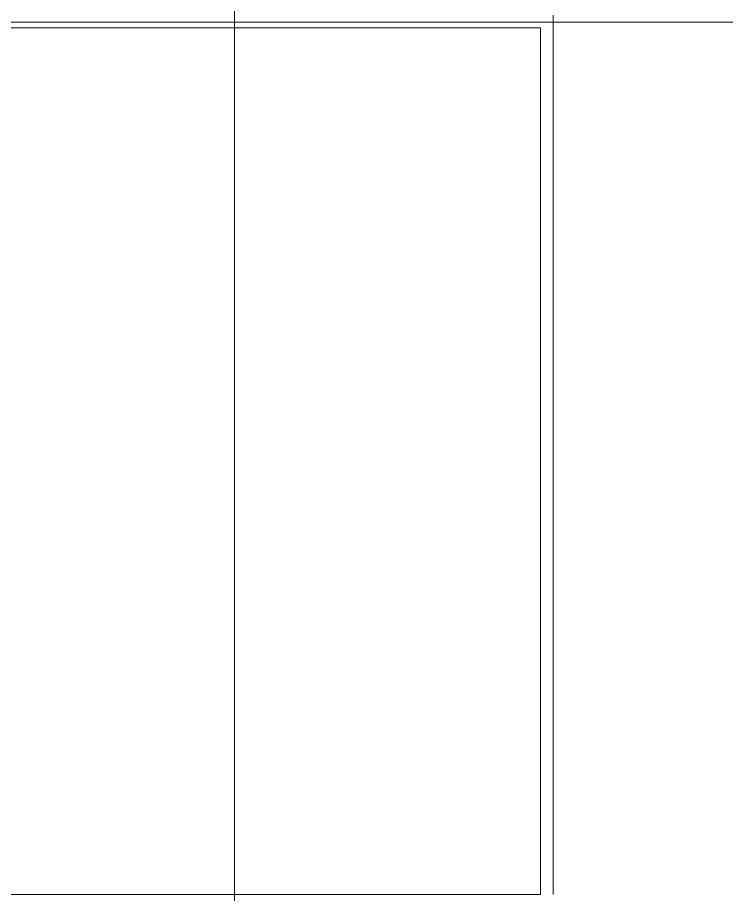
# Model space of a CAD drawing. Header units: millimetres. Extents: x 19901 to 42199, y 14822 to 21214.
# Drawn here: x 27577.5 to 27853.7, y 16967.6 to 17309.4 of the extents above; entities that cross this region are included whole.
import ezdxf

# ---------------------------------------------------------------- set-up
doc = ezdxf.new("R2010")
doc.units = ezdxf.units.MM
for name, color, linetype, lineweight in [('A-FURN', 9, 'Continuous', 13), ('SEZIONI_medie_small_section', 2, 'Continuous', 9), ('Wall', 7, 'Continuous', 20)]:
    doc.layers.add(name, color=color, linetype=linetype, lineweight=lineweight)

msp = doc.modelspace()

# ---------------------------------------------------------------- linework, layer by layer
at = {"layer": 'A-FURN'}
msp.add_line((27781.23, 16967.56), (27411.23, 16967.56), dxfattribs=at)
at = {"layer": 'SEZIONI_medie_small_section'}
for p, q in [((27661.97, 18012.37), (27661.97, 15554.76)), ((28450.47, 17307.52), (26255.59, 17307.52))]:
    msp.add_line(p, q, dxfattribs=at)
at = {"layer": 'Wall'}
for p, q in [((27786.23, 17310.33), (27786.23, 16967.56)), ((27406.23, 17305.33), (27781.23, 17305.33)), ((27781.23, 17305.33), (27781.23, 16967.56))]:
    msp.add_line(p, q, dxfattribs=at)

doc.saveas('drawing.dxf')
